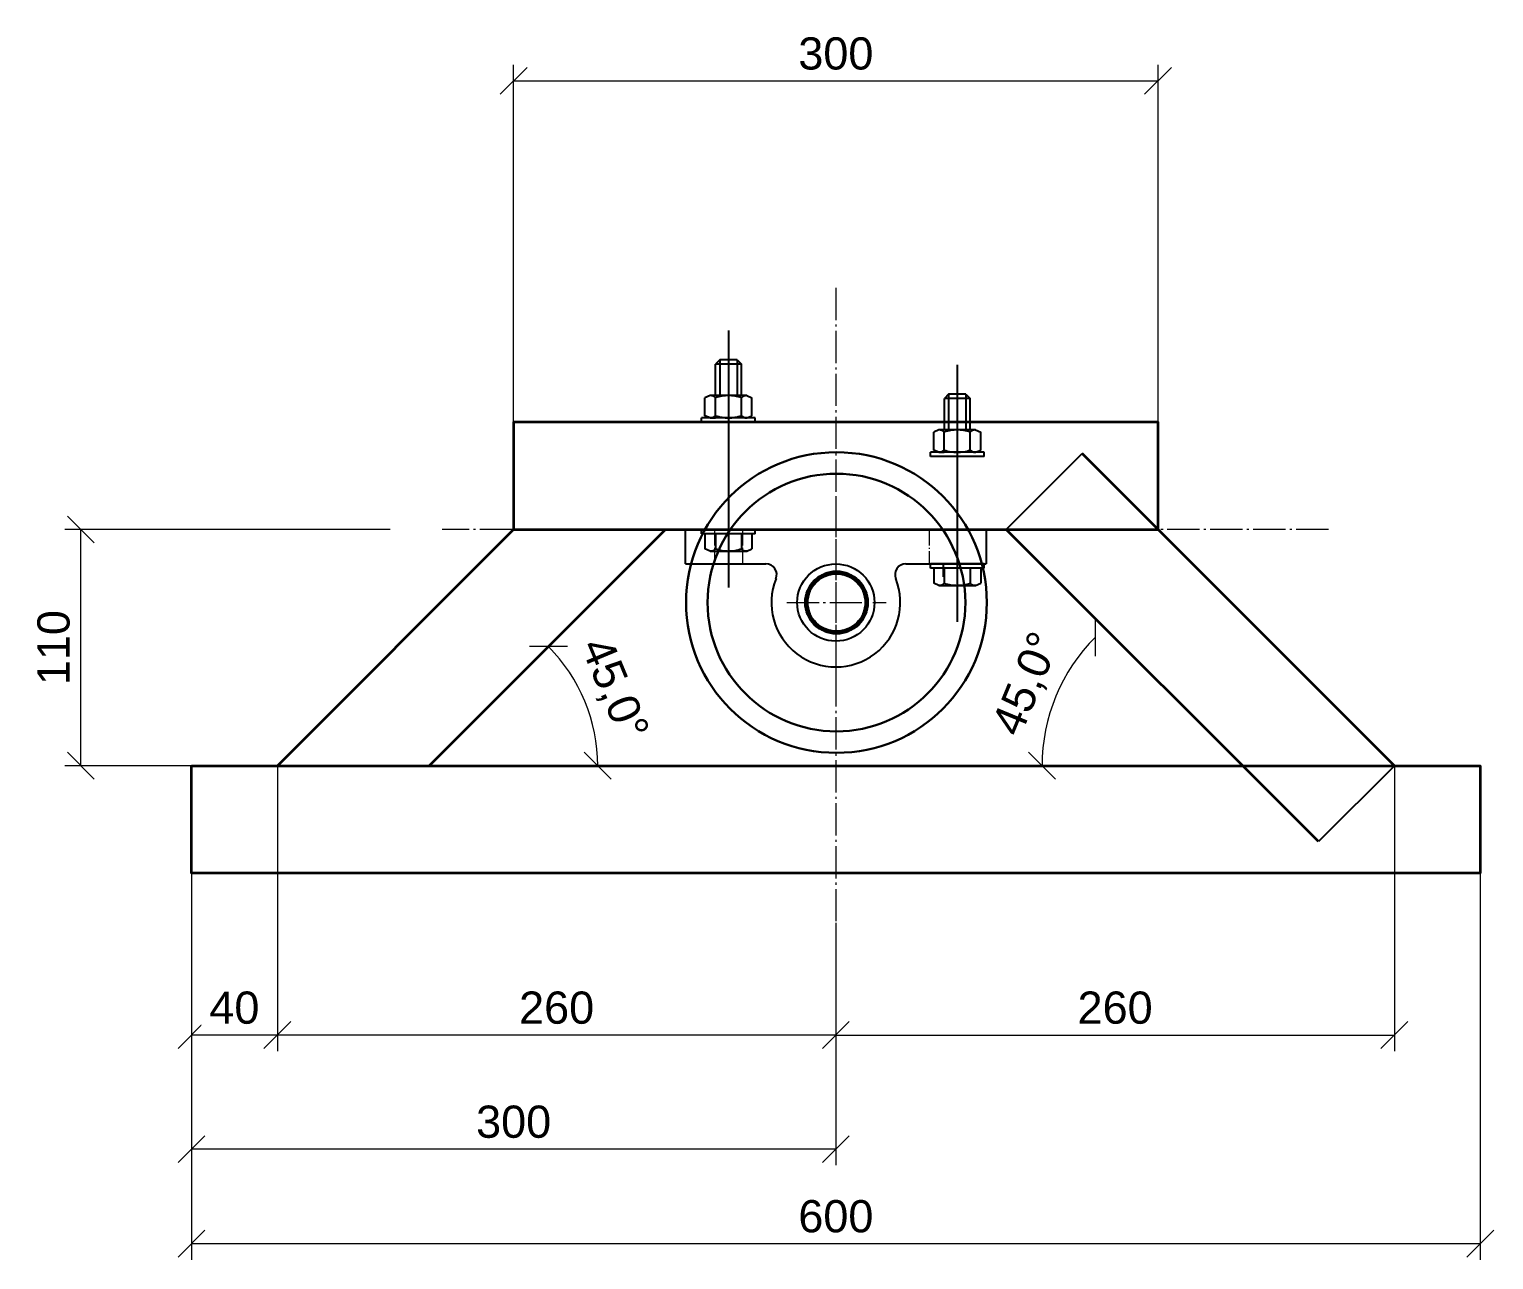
# Model space of a CAD drawing. Header units: millimetres. Extents: x -215307 to 5000, y -206820 to 5000.
# Drawn here: x -193430 to -192748, y -35781 to -35208 of the extents above; entities that cross this region are included whole.
import ezdxf

# ---------------------------------------------------------------- set-up
doc = ezdxf.new("R2010")
doc.units = ezdxf.units.MM
doc.header["$MEASUREMENT"] = 0
doc.header["$PDMODE"] = 3
doc.linetypes.add('ОСЕВАЯ', pattern=[20, 15, -2, 1, -2])
doc.layers.add('01_!!!', color=1, linetype='Continuous', lineweight=60, plot=False)
for name, color, linetype, lineweight in [('01_Dimension', 90, 'Continuous', 15), ('01_Dimension @ 5', 90, 'Continuous', 15), ('01_Оси', 4, 'ОСЕВАЯ', 13), ('02_frame', 160, 'Continuous', 35), ('02_roll', 20, 'Continuous', 30)]:
    doc.layers.add(name, color=color, linetype=linetype, lineweight=lineweight)
for name, color, linetype in [('01_Чертежная', 7, 'Continuous'), ('01_Чертежная @ 5', 7, 'Continuous'), ('БОЛТ', 1, 'Continuous')]:
    doc.layers.add(name, color=color, linetype=linetype)
doc.styles.add('Arial', font='arial.ttf')
doc.dimstyles.new('А-3.0-1', dxfattribs={"dimscale": 0, "dimtxt": 3, "dimasz": 2.5, "dimexe": 1.5, "dimexo": 0, "dimgap": 1, "dimtad": 1, "dimdec": 0, "dimrnd": 1, "dimtxsty": 'Arial', "dimblk": 'OBLIQUE', "dimcen": 3, "dimclrd": 256, "dimclre": 256, "dimadec": 1, "dimazin": 0, "dimtfac": 1, "dimtdec": 0, "dimtmove": 0, "dimatfit": 3, "dimfxl": 1, "dimtfill": 1, "dimlwd": 15, "dimlwe": 15, "dimarcsym": 0})

# ---------------------------------------------------------------- blocks, each defined once
blk = doc.blocks.new('_Oblique')
at = {"color": 0, "linetype": 'ByBlock', "lineweight": -2}
blk.add_line((-0.5, -0.5), (0.5, 0.5), dxfattribs=at)
blk = doc.blocks.new('*D117')
at = {"layer": '01_Dimension', "lineweight": 15, "transparency": 16777216}
for p, q in [((-193354.18, -35600.81), (-193354.18, -35780.9)), ((-192754.18, -35600.81), (-192754.18, -35780.9)), ((-193354.18, -35773.4), (-192754.18, -35773.4))]:
    blk.add_line(p, q, dxfattribs=at)
at = {"layer": 'Defpoints', "color": 0, "transparency": 16777216}
for p in [(-193354.18, -35600.81), (-192754.18, -35600.81), (-192754.18, -35773.4)]:
    blk.add_point(p, dxfattribs=at)
at = {"layer": '01_Dimension', "lineweight": 15, "transparency": 16777216, "xscale": 12.5, "yscale": 12.5, "zscale": 12.5, "rotation": 180}
blk.add_blockref('_Oblique', (-193354.18, -35773.4), dxfattribs=at)
at = {"layer": '01_Dimension', "lineweight": 15, "transparency": 16777216, "xscale": 12.5, "yscale": 12.5, "zscale": 12.5}
blk.add_blockref('_Oblique', (-192754.18, -35773.4), dxfattribs=at)
at = {"layer": '01_Dimension', "color": 0, "transparency": 16777216, "insert": (-193054.18, -35760.74), "char_height": 15, "attachment_point": 5, "style": 'Arial', "bg_fill": 3, "box_fill_scale": 1.25, "bg_fill_color": 256, "bg_fill_true_color": 13158600, "bg_fill_transparency": 0}
blk.add_mtext('600', dxfattribs=at)
blk = doc.blocks.new('*D118')
at = {"layer": '01_Dimension', "lineweight": 15, "transparency": 16777216}
for p, q in [((-193354.18, -35600.81), (-193354.18, -35736.89)), ((-193054.18, -35624.07), (-193054.18, -35736.89)), ((-193054.18, -35729.39), (-193354.18, -35729.39))]:
    blk.add_line(p, q, dxfattribs=at)
at = {"layer": 'Defpoints', "color": 0, "transparency": 16777216}
for p in [(-193354.18, -35600.81), (-193054.18, -35624.07), (-193354.18, -35729.39)]:
    blk.add_point(p, dxfattribs=at)
at = {"layer": '01_Dimension', "lineweight": 15, "transparency": 16777216, "xscale": 12.5, "yscale": 12.5, "zscale": 12.5, "rotation": 180}
blk.add_blockref('_Oblique', (-193354.18, -35729.39), dxfattribs=at)
at = {"layer": '01_Dimension', "lineweight": 15, "transparency": 16777216, "xscale": 12.5, "yscale": 12.5, "zscale": 12.5}
blk.add_blockref('_Oblique', (-193054.18, -35729.39), dxfattribs=at)
at = {"layer": '01_Dimension', "color": 0, "transparency": 16777216, "insert": (-193204.18, -35716.72), "char_height": 15, "attachment_point": 5, "style": 'Arial', "bg_fill": 3, "box_fill_scale": 1.25, "bg_fill_color": 256, "bg_fill_true_color": 13158600, "bg_fill_transparency": 0}
blk.add_mtext('300', dxfattribs=at)
blk = doc.blocks.new('*D115')
at = {"layer": '01_Dimension', "lineweight": 15, "transparency": 16777216}
for p, q in [((-193261.73, -35440.81), (-193413.14, -35440.81)), ((-193405.64, -35550.81), (-193405.64, -35440.81)), ((-193354.18, -35550.81), (-193413.14, -35550.81))]:
    blk.add_line(p, q, dxfattribs=at)
at = {"layer": 'Defpoints', "color": 0, "transparency": 16777216}
for p in [(-193405.64, -35440.81), (-193261.73, -35440.81), (-193354.18, -35550.81)]:
    blk.add_point(p, dxfattribs=at)
at = {"layer": '01_Dimension', "lineweight": 15, "transparency": 16777216, "xscale": 12.5, "yscale": 12.5, "zscale": 12.5}
for p, rotation in [((-193405.64, -35440.81), 90), ((-193405.64, -35550.81), 270)]:
    blk.add_blockref('_Oblique', p, dxfattribs=dict(at, rotation=rotation))
at = {"layer": '01_Dimension', "color": 0, "transparency": 16777216, "insert": (-193418.3, -35495.81), "char_height": 15, "attachment_point": 5, "rotation": 90, "style": 'Arial', "bg_fill": 3, "box_fill_scale": 1.25, "bg_fill_color": 256, "bg_fill_true_color": 13158600, "bg_fill_transparency": 0}
blk.add_mtext('110', dxfattribs=at)
blk = doc.blocks.new('*D116')
at = {"layer": '01_Dimension', "lineweight": 15, "transparency": 16777216}
for p, q in [((-193354.18, -35550.81), (-193354.18, -35683.75)), ((-193314.18, -35550.81), (-193314.18, -35683.75)), ((-193314.18, -35676.25), (-193354.18, -35676.25))]:
    blk.add_line(p, q, dxfattribs=at)
at = {"layer": 'Defpoints', "color": 0, "transparency": 16777216}
for p in [(-193354.18, -35550.81), (-193314.18, -35550.81), (-193354.18, -35676.25)]:
    blk.add_point(p, dxfattribs=at)
at = {"layer": '01_Dimension', "lineweight": 15, "transparency": 16777216, "xscale": 12.5, "yscale": 12.5, "zscale": 12.5, "rotation": 180}
blk.add_blockref('_Oblique', (-193354.18, -35676.25), dxfattribs=at)
at = {"layer": '01_Dimension', "lineweight": 15, "transparency": 16777216, "xscale": 12.5, "yscale": 12.5, "zscale": 12.5}
blk.add_blockref('_Oblique', (-193314.18, -35676.25), dxfattribs=at)
at = {"layer": '01_Dimension', "color": 0, "transparency": 16777216, "insert": (-193334.18, -35663.59), "char_height": 15, "attachment_point": 5, "style": 'Arial', "bg_fill": 3, "box_fill_scale": 1.25, "bg_fill_color": 256, "bg_fill_true_color": 13158600, "bg_fill_transparency": 0}
blk.add_mtext('40', dxfattribs=at)
blk = doc.blocks.new('*D112')
at = {"layer": '01_Dimension', "lineweight": 15, "transparency": 16777216}
for p, q in [((-193314.18, -35550.81), (-193314.18, -35683.75)), ((-193054.18, -35624.07), (-193054.18, -35683.75)), ((-193054.18, -35676.25), (-193314.18, -35676.25))]:
    blk.add_line(p, q, dxfattribs=at)
at = {"layer": 'Defpoints', "color": 0, "transparency": 16777216}
for p in [(-193314.18, -35550.81), (-193054.18, -35624.07), (-193314.18, -35676.25)]:
    blk.add_point(p, dxfattribs=at)
at = {"layer": '01_Dimension', "lineweight": 15, "transparency": 16777216, "xscale": 12.5, "yscale": 12.5, "zscale": 12.5, "rotation": 180}
blk.add_blockref('_Oblique', (-193314.18, -35676.25), dxfattribs=at)
at = {"layer": '01_Dimension', "lineweight": 15, "transparency": 16777216, "xscale": 12.5, "yscale": 12.5, "zscale": 12.5}
blk.add_blockref('_Oblique', (-193054.18, -35676.25), dxfattribs=at)
at = {"layer": '01_Dimension', "color": 0, "transparency": 16777216, "insert": (-193184.18, -35663.59), "char_height": 15, "attachment_point": 5, "style": 'Arial', "bg_fill": 3, "box_fill_scale": 1.25, "bg_fill_color": 256, "bg_fill_true_color": 13158600, "bg_fill_transparency": 0}
blk.add_mtext('260', dxfattribs=at)
blk = doc.blocks.new('*D113')
at = {"layer": '01_Чертежная', "lineweight": 15, "transparency": 16777216}
blk.add_arc((-193243.47, -35550.81), 78.42, 0, 45, dxfattribs=at)
at = {"layer": 'Defpoints', "color": 0, "transparency": 16777216}
for p in [(-193133.47, -35440.81), (-193358.47, -35550.81), (-193243.47, -35550.81), (-192758.47, -35550.81)]:
    blk.add_point(p, dxfattribs=at)
at = {"layer": '01_Чертежная', "lineweight": 15, "transparency": 16777216, "xscale": 12.5, "yscale": 12.5, "zscale": 12.5}
for p, rotation in [((-193188.02, -35495.35), 135.0000000000009), ((-193165.05, -35550.81), 270.0000000000019)]:
    blk.add_blockref('_Oblique', p, dxfattribs=dict(at, rotation=rotation))
at = {"layer": '01_Чертежная', "color": 0, "transparency": 16777216, "insert": (-193158.07, -35515.43), "char_height": 15, "attachment_point": 5, "rotation": 292.5, "style": 'Arial', "bg_fill": 3, "box_fill_scale": 1.25, "bg_fill_color": 256, "bg_fill_true_color": 13158600, "bg_fill_transparency": 0}
blk.add_mtext('45,0°', dxfattribs=at)
at = {"layer": 'Defpoints', "color": 0, "transparency": 16777216}
blk.add_point((-193167.72, -35530.51), dxfattribs=at)
blk = doc.blocks.new('*D114')
at = {"layer": '01_Чертежная', "lineweight": 15, "transparency": 16777216}
blk.add_arc((-192873.47, -35550.81), 84.73, 135, 180, dxfattribs=at)
at = {"layer": 'Defpoints', "color": 0, "transparency": 16777216}
for p in [(-192983.47, -35440.81), (-193358.47, -35550.81), (-192873.47, -35550.81), (-192758.47, -35550.81)]:
    blk.add_point(p, dxfattribs=at)
at = {"layer": '01_Чертежная', "lineweight": 15, "transparency": 16777216, "xscale": 12.5, "yscale": 12.5, "zscale": 12.5}
for p, rotation in [((-192933.38, -35490.9), 45.00000000000168), ((-192958.2, -35550.81), 270.0000000000004)]:
    blk.add_blockref('_Oblique', p, dxfattribs=dict(at, rotation=rotation))
at = {"layer": '01_Чертежная', "color": 0, "transparency": 16777216, "insert": (-192964.69, -35513.02), "char_height": 15, "attachment_point": 5, "rotation": 67.5, "style": 'Arial', "bg_fill": 3, "box_fill_scale": 1.25, "bg_fill_color": 256, "bg_fill_true_color": 13158600, "bg_fill_transparency": 0}
blk.add_mtext('45,0°', dxfattribs=at)
at = {"layer": 'Defpoints', "color": 0, "transparency": 16777216}
blk.add_point((-192946.84, -35508.44), dxfattribs=at)
blk = doc.blocks.new('*D110')
at = {"layer": '01_Чертежная', "lineweight": 15, "transparency": 16777216}
for p, q in [((-193204.18, -35390.81), (-193204.18, -35224.33)), ((-192904.18, -35390.81), (-192904.18, -35224.33)), ((-193204.18, -35231.83), (-192904.18, -35231.83))]:
    blk.add_line(p, q, dxfattribs=at)
at = {"layer": 'Defpoints', "color": 0, "transparency": 16777216}
for p in [(-192904.18, -35231.83), (-193204.18, -35390.81), (-192904.18, -35390.81)]:
    blk.add_point(p, dxfattribs=at)
at = {"layer": '01_Чертежная', "lineweight": 15, "transparency": 16777216, "xscale": 12.5, "yscale": 12.5, "zscale": 12.5, "rotation": 180}
blk.add_blockref('_Oblique', (-193204.18, -35231.83), dxfattribs=at)
at = {"layer": '01_Чертежная', "lineweight": 15, "transparency": 16777216, "xscale": 12.5, "yscale": 12.5, "zscale": 12.5}
blk.add_blockref('_Oblique', (-192904.18, -35231.83), dxfattribs=at)
at = {"layer": '01_Чертежная', "color": 0, "transparency": 16777216, "insert": (-193054.18, -35219.17), "char_height": 15, "attachment_point": 5, "style": 'Arial', "bg_fill": 3, "box_fill_scale": 1.25, "bg_fill_color": 256, "bg_fill_true_color": 13158600, "bg_fill_transparency": 0}
blk.add_mtext('300', dxfattribs=at)
blk = doc.blocks.new('*D111')
at = {"layer": '01_Чертежная', "lineweight": 15, "transparency": 16777216}
for p, q in [((-192794.18, -35550.81), (-192794.18, -35683.75)), ((-193054.18, -35624.07), (-193054.18, -35683.75)), ((-193054.18, -35676.25), (-192794.18, -35676.25))]:
    blk.add_line(p, q, dxfattribs=at)
at = {"layer": 'Defpoints', "color": 0, "transparency": 16777216}
for p in [(-192794.18, -35550.81), (-193054.18, -35624.07), (-192794.18, -35676.25)]:
    blk.add_point(p, dxfattribs=at)
at = {"layer": '01_Чертежная', "lineweight": 15, "transparency": 16777216, "xscale": 12.5, "yscale": 12.5, "zscale": 12.5, "rotation": 180}
blk.add_blockref('_Oblique', (-193054.18, -35676.25), dxfattribs=at)
at = {"layer": '01_Чертежная', "lineweight": 15, "transparency": 16777216, "xscale": 12.5, "yscale": 12.5, "zscale": 12.5}
blk.add_blockref('_Oblique', (-192794.18, -35676.25), dxfattribs=at)
at = {"layer": '01_Чертежная', "color": 0, "transparency": 16777216, "insert": (-192924.18, -35663.59), "char_height": 15, "attachment_point": 5, "style": 'Arial', "bg_fill": 3, "box_fill_scale": 1.25, "bg_fill_color": 256, "bg_fill_true_color": 13158600, "bg_fill_transparency": 0}
blk.add_mtext('260', dxfattribs=at)

msp = doc.modelspace()

# ---------------------------------------------------------------- linework, layer by layer
at = {"layer": '01_!!!'}
msp.add_circle((-193053.89, -35474.81), 14, dxfattribs=at)
at = {"layer": '01_Оси'}
msp.add_line((-192824.88, -35440.81), (-193237.45, -35440.81), dxfattribs=at)
at = {"layer": '02_frame'}
for p, q in [((-192794.18, -35550.81), (-192939.54, -35405.45)), ((-193314.18, -35550.81), (-193204.18, -35440.81)), ((-193243.47, -35550.81), (-193133.47, -35440.81)), ((-192829.54, -35586.16), (-192974.89, -35440.81))]:
    msp.add_line(p, q, dxfattribs=at)
msp.add_lwpolyline([(-193204.18, -35440.81), (-192904.18, -35440.81), (-192904.18, -35390.81), (-193204.18, -35390.81)], close=True, dxfattribs=at)
at = {"layer": '02_roll'}
for radius in [70, 60]:
    msp.add_circle((-193053.89, -35474.81), radius, dxfattribs=at)
at = {"layer": 'БОЛТ'}
for p, q in [((-193006.17, -35394.4), (-193008.63, -35395.42)), ((-192989.19, -35394.4), (-193006.17, -35394.4)), ((-192989.19, -35394.4), (-192986.73, -35395.42)), ((-193008.63, -35403.79), (-193008.63, -35395.42)), ((-193003.7, -35403.79), (-193003.7, -35395.42)), ((-192991.66, -35403.79), (-192991.66, -35395.42)), ((-192986.73, -35403.79), (-192986.73, -35395.42)), ((-192985.18, -35404.81), (-193010.18, -35404.81)), ((-193010.18, -35406.81), (-193010.18, -35404.81)), ((-192985.18, -35406.81), (-193010.18, -35406.81)), ((-193006.17, -35404.81), (-193008.63, -35403.79)), ((-193006.17, -35404.81), (-193003.7, -35404.81)), ((-192989.19, -35404.81), (-192991.66, -35404.81)), ((-192989.19, -35404.81), (-192986.73, -35403.79)), ((-192985.18, -35406.81), (-192985.18, -35404.81))]:
    msp.add_line(p, q, dxfattribs=at)
for centre, radius, start, end in [((-193006.17, -35397.89), 3.48, 45, 90), ((-192997.68, -35412.68), 18.28, 90, 109.23494), ((-192997.68, -35412.68), 18.28, 70.76506, 90), ((-192989.19, -35397.89), 3.48, 90, 135), ((-193006.17, -35401.32), 3.48, 270, 315), ((-192997.68, -35386.53), 18.28, 250.76506, 270), ((-192997.68, -35386.53), 18.28, 270, 289.23494), ((-192989.19, -35401.32), 3.48, 225, 270)]:
    msp.add_arc(centre, radius, start, end, dxfattribs=at)

# ---------------------------------------------------------------- dimensions: what is measured, and where the dimension line sits
at = {"layer": '01_Dimension @ 5'}
dim = msp.add_linear_dim(base=(-192754.18, -35773.4), p1=(-193354.18, -35600.81), p2=(-192754.18, -35600.81), dimstyle='А-3.0-1', override={"dimscale": 5, "dimtix": 0, "dimtofl": 1, "dimtmove": 0, "dimatfit": 3}, dxfattribs=at)
dim.commit()
dim.dimension.update_dxf_attribs({"geometry": '*D117', "text_midpoint": (-193054.18, -35760.74)})

# ---------------------------------------------------------------- next in the draw order: dimensions: what is measured, and where the dimension line sits
dim = msp.add_linear_dim(base=(-193354.18, -35729.39), p1=(-193054.18, -35624.07), p2=(-193354.18, -35600.81), dimstyle='А-3.0-1', override={"dimscale": 5, "dimtix": 0, "dimtofl": 1, "dimtmove": 0, "dimatfit": 3}, dxfattribs=at)
dim.commit()
dim.dimension.update_dxf_attribs({"geometry": '*D118', "text_midpoint": (-193204.18, -35716.72)})

# ---------------------------------------------------------------- next in the draw order: linework, layer by layer
at = {"layer": '01_Оси'}
msp.add_line((-193054.18, -35328.27), (-193054.18, -35624.07), dxfattribs=at)
at = {"layer": '02_frame'}
msp.add_lwpolyline([(-193354.18, -35550.81), (-192754.18, -35550.81), (-192754.18, -35600.81), (-193354.18, -35600.81)], close=True, dxfattribs=at)

# ---------------------------------------------------------------- next in the draw order: dimensions: what is measured, and where the dimension line sits
at = {"layer": '01_Dimension @ 5'}
dim = msp.add_linear_dim(base=(-193405.64, -35440.81), p1=(-193354.18, -35550.81), p2=(-193261.73, -35440.81), angle=90, dimstyle='А-3.0-1', override={"dimscale": 5, "dimtix": 0, "dimtofl": 1, "dimtmove": 0, "dimatfit": 3}, dxfattribs=at)
dim.commit()
dim.dimension.update_dxf_attribs({"geometry": '*D115', "text_midpoint": (-193418.3, -35495.81)})
at = {"layer": '01_Чертежная @ 5'}
dim = msp.add_linear_dim(base=(-192904.18, -35231.83), p1=(-193204.18, -35390.81), p2=(-192904.18, -35390.81), dimstyle='А-3.0-1', override={"dimscale": 5, "dimtix": 0, "dimtofl": 1, "dimtmove": 0, "dimatfit": 3}, dxfattribs=at)
dim.commit()
dim.dimension.update_dxf_attribs({"geometry": '*D110', "text_midpoint": (-193054.18, -35219.17)})

# ---------------------------------------------------------------- next in the draw order: linework, layer by layer
at = {"layer": 'БОЛТ'}
for p, q in [((-193108.18, -35361.8), (-193110.18, -35363.8)), ((-193098.18, -35363.8), (-193110.18, -35363.8)), ((-193110.18, -35378.4), (-193110.18, -35363.8)), ((-193100.18, -35361.8), (-193108.18, -35361.8)), ((-193108.18, -35361.8), (-193108.18, -35378.4)), ((-193100.18, -35361.8), (-193100.18, -35378.4)), ((-193100.18, -35361.8), (-193098.18, -35363.8)), ((-193098.18, -35378.4), (-193098.18, -35363.8)), ((-193112.67, -35378.4), (-193115.13, -35379.42)), ((-193115.13, -35387.79), (-193115.13, -35379.42)), ((-193095.69, -35378.4), (-193112.67, -35378.4)), ((-193110.2, -35387.79), (-193110.2, -35379.42)), ((-193098.16, -35387.79), (-193098.16, -35379.42)), ((-193095.69, -35378.4), (-193093.23, -35379.42)), ((-193093.23, -35387.79), (-193093.23, -35379.42)), ((-193001.68, -35377.8), (-193003.68, -35379.8)), ((-192991.68, -35379.8), (-193003.68, -35379.8)), ((-193003.68, -35394.4), (-193003.68, -35379.8)), ((-192993.68, -35377.8), (-193001.68, -35377.8)), ((-193001.68, -35377.8), (-193001.68, -35394.4)), ((-192993.68, -35377.8), (-192993.68, -35394.4)), ((-192993.68, -35377.8), (-192991.68, -35379.8)), ((-192991.68, -35394.4), (-192991.68, -35379.8)), ((-193112.67, -35388.81), (-193115.13, -35387.79)), ((-193095.69, -35388.81), (-193093.23, -35387.79)), ((-193091.68, -35388.81), (-193116.68, -35388.81)), ((-193116.68, -35390.81), (-193116.68, -35388.81)), ((-193091.68, -35390.81), (-193116.68, -35390.81)), ((-193112.67, -35388.81), (-193110.2, -35388.81)), ((-193095.69, -35388.81), (-193098.16, -35388.81)), ((-193091.68, -35390.81), (-193091.68, -35388.81))]:
    msp.add_line(p, q, dxfattribs=at)
for centre, radius, start, end in [((-193112.67, -35381.89), 3.48, 45, 90), ((-193104.18, -35396.68), 18.28, 90, 109.23494), ((-193104.18, -35396.68), 18.28, 70.76506, 90), ((-193095.69, -35381.89), 3.48, 90, 135), ((-193112.67, -35385.32), 3.48, 270, 315), ((-193104.18, -35370.53), 18.28, 250.76506, 270), ((-193104.18, -35370.53), 18.28, 270, 289.23494), ((-193095.69, -35385.32), 3.48, 225, 270)]:
    msp.add_arc(centre, radius, start, end, dxfattribs=at)

# ---------------------------------------------------------------- next in the draw order: dimensions: what is measured, and where the dimension line sits
at = {"layer": '01_Dimension @ 5'}
dim = msp.add_linear_dim(base=(-193354.18, -35676.25), p1=(-193314.18, -35550.81), p2=(-193354.18, -35550.81), dimstyle='А-3.0-1', override={"dimscale": 5, "dimtix": 0, "dimtofl": 1, "dimtmove": 0, "dimatfit": 3}, dxfattribs=at)
dim.commit()
dim.dimension.update_dxf_attribs({"geometry": '*D116', "text_midpoint": (-193334.18, -35663.59)})

# ---------------------------------------------------------------- next in the draw order: dimensions: what is measured, and where the dimension line sits
dim = msp.add_linear_dim(base=(-193314.18, -35676.25), p1=(-193054.18, -35624.07), p2=(-193314.18, -35550.81), dimstyle='А-3.0-1', override={"dimscale": 5, "dimtix": 0, "dimtofl": 1, "dimtmove": 0, "dimatfit": 3}, dxfattribs=at)
dim.commit()
dim.dimension.update_dxf_attribs({"geometry": '*D112', "text_midpoint": (-193184.18, -35663.59)})

# ---------------------------------------------------------------- next in the draw order: dimensions: what is measured, and where the dimension line sits
at = {"layer": '01_Чертежная @ 5'}
dim = msp.add_angular_dim_2l(base=(-193167.72, -35530.51), line1=((-193358.47, -35550.81), (-192758.47, -35550.81)), line2=((-193243.47, -35550.81), (-193133.47, -35440.81)), dimstyle='А-3.0-1', override={"dimscale": 5, "dimtix": 0, "dimtofl": 1, "dimtmove": 0, "dimatfit": 3}, dxfattribs=at)
dim.commit()
dim.dimension.update_dxf_attribs({"geometry": '*D113', "text_midpoint": (-193158.07, -35515.43)})

# ---------------------------------------------------------------- next in the draw order: dimensions: what is measured, and where the dimension line sits
dim = msp.add_angular_dim_2l(base=(-192946.84, -35508.44), line1=((-193358.47, -35550.81), (-192758.47, -35550.81)), line2=((-192873.47, -35550.81), (-192983.47, -35440.81)), dimstyle='А-3.0-1', override={"dimscale": 5, "dimtix": 0, "dimtofl": 1, "dimtmove": 0, "dimatfit": 3}, dxfattribs=at)
dim.commit()
dim.dimension.update_dxf_attribs({"geometry": '*D114', "text_midpoint": (-192964.69, -35513.02)})

# ---------------------------------------------------------------- next in the draw order: linework, layer by layer
at = {"layer": '01_Оси'}
for p, q in [((-193054.18, -35426.33), (-193054.18, -35517.61)), ((-193077.01, -35474.81), (-193030.77, -35474.81))]:
    msp.add_line(p, q, dxfattribs=at)
at = {"layer": '01_Оси', "ltscale": 0.5}
for p, q in [((-193110.68, -35440.81), (-193110.68, -35456.81)), ((-193097.68, -35440.81), (-193097.68, -35456.81)), ((-193010.68, -35440.81), (-193010.68, -35456.81)), ((-192997.68, -35440.81), (-192997.68, -35456.81))]:
    msp.add_line(p, q, dxfattribs=at)
at = {"layer": '01_Чертежная', "color": 2}
for p, q in [((-193124.18, -35456.81), (-193124.18, -35440.81)), ((-193124.18, -35440.81), (-192984.18, -35440.81)), ((-192984.18, -35440.81), (-192984.18, -35456.81)), ((-193124.18, -35456.81), (-193086.73, -35456.81)), ((-193021.63, -35456.81), (-192984.18, -35456.81)), ((-193081.96, -35463.66), (-193082.16, -35463.66)), ((-193026.4, -35463.66), (-193026.2, -35463.66))]:
    msp.add_line(p, q, dxfattribs=at)
at = {"layer": '01_Чертежная', "color": 5}
msp.add_line((-193004.18, -35456.81), (-193004.18, -35462.85), dxfattribs=at)
msp.add_lwpolyline([(-192939.54, -35405.45), (-192904.18, -35440.81), (-192974.89, -35440.81), (-192939.54, -35405.45)], dxfattribs=at)
at = {"layer": '01_Чертежная', "color": 2}
for radius in [18, 14]:
    msp.add_circle((-193054.18, -35474.81), radius, dxfattribs=at)
for centre, radius, start, end in [((-193086.73, -35461.85), 5.04, 337.66091, 90), ((-193021.63, -35461.85), 5.04, 90, 202.33909), ((-193054.18, -35474.81), 30, 158.18512, 21.81488)]:
    msp.add_arc(centre, radius, start, end, dxfattribs=at)
at = {"layer": 'БОЛТ'}
for p, q in [((-193104.18, -35348.17), (-193104.18, -35467.83)), ((-192997.68, -35364.17), (-192997.68, -35483.83)), ((-193116.68, -35442.81), (-193116.68, -35440.81)), ((-193091.68, -35440.81), (-193116.68, -35440.81)), ((-193091.68, -35442.81), (-193116.68, -35442.81)), ((-193115.13, -35442.81), (-193115.13, -35449.79)), ((-193110.2, -35442.81), (-193110.2, -35449.79)), ((-193098.16, -35442.81), (-193098.16, -35449.79)), ((-193093.23, -35442.81), (-193093.23, -35449.79)), ((-193091.68, -35442.81), (-193091.68, -35440.81)), ((-193112.67, -35450.81), (-193115.13, -35449.79)), ((-193095.69, -35450.81), (-193093.23, -35449.79)), ((-193112.67, -35450.81), (-193095.69, -35450.81)), ((-193010.18, -35458.81), (-193010.18, -35456.81)), ((-192985.18, -35456.81), (-193010.18, -35456.81)), ((-192985.18, -35458.81), (-193010.18, -35458.81)), ((-193008.63, -35458.81), (-193008.63, -35465.79)), ((-193003.7, -35458.81), (-193003.7, -35465.79)), ((-192991.66, -35458.81), (-192991.66, -35465.79)), ((-192986.73, -35458.81), (-192986.73, -35465.79)), ((-192985.18, -35458.81), (-192985.18, -35456.81)), ((-193006.17, -35466.81), (-193008.63, -35465.79)), ((-193006.17, -35466.81), (-192989.19, -35466.81)), ((-192989.19, -35466.81), (-192986.73, -35465.79))]:
    msp.add_line(p, q, dxfattribs=at)
for centre, radius, start, end in [((-193112.67, -35447.32), 3.48, 270, 315), ((-193104.18, -35432.53), 18.28, 250.76506, 270), ((-193104.18, -35432.53), 18.28, 270, 289.23494), ((-193095.69, -35447.32), 3.48, 225, 270), ((-193006.17, -35463.32), 3.48, 270, 315), ((-192997.68, -35448.53), 18.28, 250.76506, 270), ((-192997.68, -35448.53), 18.28, 270, 289.23494), ((-192989.19, -35463.32), 3.48, 225, 270)]:
    msp.add_arc(centre, radius, start, end, dxfattribs=at)

# ---------------------------------------------------------------- next in the draw order: dimensions: what is measured, and where the dimension line sits
at = {"layer": '01_Чертежная @ 5'}
dim = msp.add_linear_dim(base=(-192794.18, -35676.25), p1=(-193054.18, -35624.07), p2=(-192794.18, -35550.81), dimstyle='А-3.0-1', override={"dimscale": 5, "dimtix": 0, "dimtofl": 1, "dimtmove": 0, "dimatfit": 3}, dxfattribs=at)
dim.commit()
dim.dimension.update_dxf_attribs({"geometry": '*D111', "text_midpoint": (-192924.18, -35663.59)})

# ---------------------------------------------------------------- next in the draw order: linework, layer by layer
at = {"layer": '01_Чертежная', "color": 5}
msp.add_lwpolyline([(-192829.54, -35586.16), (-192864.89, -35550.81), (-192794.18, -35550.81), (-192829.54, -35586.16)], dxfattribs=at)

doc.saveas('drawing.dxf')
